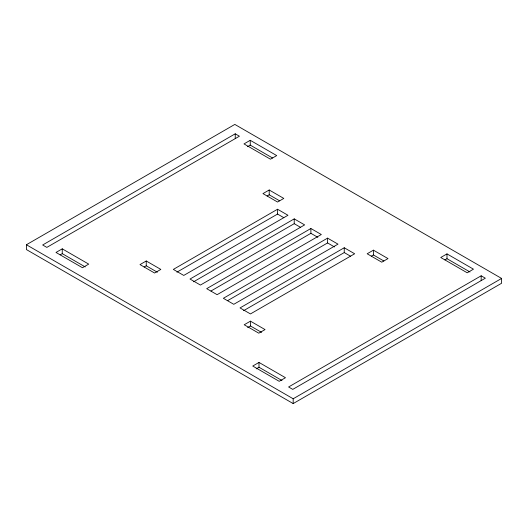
<?xml version="1.0" encoding="UTF-8"?>
<svg xmlns="http://www.w3.org/2000/svg" width="528" height="528" viewBox="0 0 528 528"><rect width="100%" height="100%" fill="white"/><g stroke="black" fill="none" stroke-linecap="round" stroke-linejoin="round"><path stroke-width="0.79" d="M26.4 244.748L234.821 124.417L501.6 278.441L501.6 283.252L293.179 403.583L26.4 249.559L26.4 244.748L293.179 398.772L501.6 278.441M235.237 133.802L42.656 244.985L46.827 247.394L239.408 136.211L235.237 133.802L235.237 138.613M62.251 248.84L55.994 252.45L82.467 267.729L88.717 264.119L62.251 248.84L62.251 253.651L85.232 266.924M250.246 140.303L243.989 143.913L270.461 159.192L276.712 155.582L250.246 140.303L250.246 145.114L272.534 157.984M60.166 254.852L62.251 253.651M247.467 146.718L250.246 145.114M146.243 260.99L139.993 264.601L154.579 273.022L160.829 269.412L146.243 260.99L146.243 265.802L157.357 272.224M269.207 189.994L262.957 193.604L277.55 202.033L283.8 198.422L269.207 189.994L269.207 194.812L279.629 200.825M144.157 267.01L146.243 265.802M267.128 196.013L269.207 194.812M277.55 209.246L173.336 269.412L183.757 275.431L287.971 215.266L277.55 209.246L277.55 214.064L176.906 272.171M294.221 218.876L190.007 279.041L200.429 285.061L304.643 224.895L294.221 218.876L294.221 223.687L193.578 281.794M310.893 228.505L206.686 288.671L217.107 294.683L321.314 234.518L310.893 228.505L310.893 233.317L210.969 291.007M327.571 238.128L223.357 298.294L233.779 304.313L337.993 244.147L327.571 238.128L327.571 242.939L227.641 300.637M344.243 247.757L240.029 307.923L250.45 313.936L354.664 253.77L344.243 247.757L344.243 252.569L243.599 310.675M250.45 321.156L244.2 324.766L258.793 333.188L265.043 329.578L250.45 321.156L250.45 325.967L261.571 332.389M373.421 250.16L367.171 253.77L381.757 262.198L388.007 258.588L373.421 250.16L373.421 254.978L383.843 260.99M247.672 327.578L250.45 325.967M371.336 256.179L373.421 254.978M258.997 362.432L252.747 366.043L279.213 381.322L285.47 377.711L258.997 362.432L258.997 367.244L281.985 380.516M446.992 253.895L440.741 257.499L467.207 272.785L473.464 269.174L446.992 253.895L446.992 258.707L469.979 271.979M256.219 368.848L258.997 367.244M444.913 259.908L446.992 258.707M481.173 275.794L288.592 386.978L292.763 389.387L485.344 278.197L481.173 275.794L481.173 280.606M277.55 214.064L283.8 217.675M294.221 223.687L300.472 227.297M310.893 233.317L317.843 237.329M327.571 242.939L334.514 246.952M344.243 252.569L350.493 256.179M293.179 398.772L293.179 403.583"/></g></svg>
